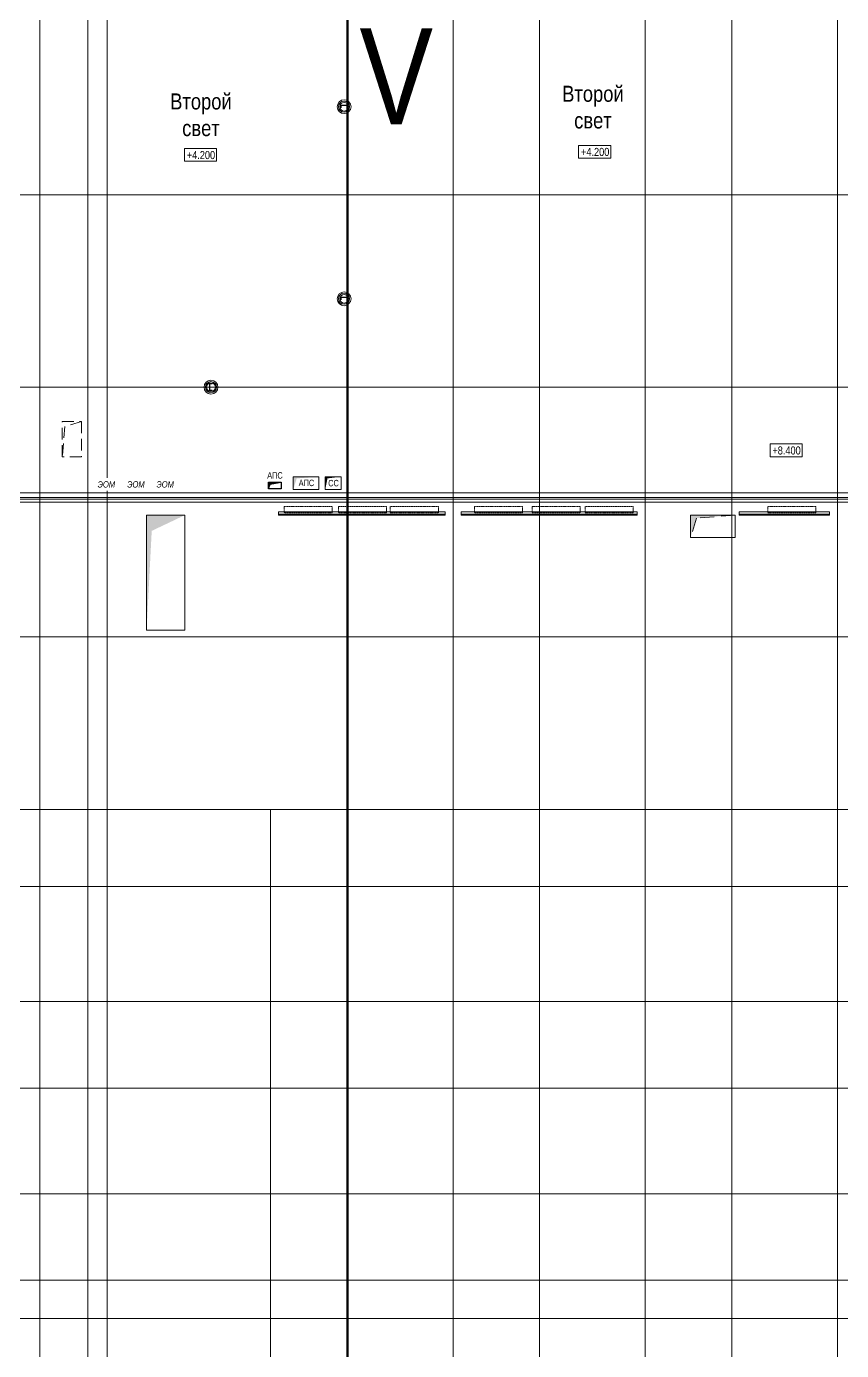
# Model space of a CAD drawing. Header units: millimetres. Extents: x -65509 to 912790, y 446 to 713294.
# Drawn here: x 172505 to 197948, y 631762 to 673125 of the extents above; entities that cross this region are included whole.
import ezdxf
from ezdxf.enums import TextEntityAlignment as Align

# ---------------------------------------------------------------- set-up
doc = ezdxf.new("R2010")
doc.units = ezdxf.units.MM
for name, pattern in [('CENTER2', [28.575, 19.05, -3.175, 3.175, -3.175]), ('HIDDEN', [9.525, 6.35, -3.175]), ('HIDDEN2', [4.7625, 3.175, -1.5875])]:
    doc.linetypes.add(name, pattern=pattern)
for name, color, linetype, lineweight in [('_Оборудование СС', 250, 'Continuous', 25), ('АР_Мебель', 250, 'Continuous', 5), ('АР_Отметка', 250, 'Continuous', 13), ('ДШ_КР', 250, 'Continuous', 35), ('Зашивки ГКЛ на всю высоту', 250, 'Continuous', 25), ('КМ_Фахверки', 250, 'Continuous', 25), ('ОВ_Классы', 250, 'Continuous', 0), ('ОВ_Шахты', 250, 'Continuous', 5), ('РД_Оси_100', 250, 'Continuous', 0), ('СС_Отверстия', 250, 'Continuous', 9), ('ЭОМ_отверстия', 250, 'Continuous', 5)]:
    doc.layers.add(name, color=color, linetype=linetype, lineweight=lineweight)
doc.layers.add('АИ_Стены_расчет', color=2, linetype='Continuous')
doc.layers.add('АР_Делит', color=250, linetype='Continuous', lineweight=0, plot=False)
doc.layers.add('АР_Отопительные приборы', color=1, linetype='HIDDEN2', lineweight=0, true_color=0xff0000)
doc.styles.add('Arial_Narrow_08', font='ARIALN.TTF', dxfattribs={"width": 0.8})
doc.styles.add('ISOCPEUR_I_4', font='isocpeui.ttf', dxfattribs={"width": 0.9, "height": 350})
doc.styles.add('style1', font='ARIALN.TTF')

# ---------------------------------------------------------------- blocks, each defined once
blk = doc.blocks.new('СОШ_2200_АР_ОСИ_М100_28.05.24')
at = {"layer": 'РД_Оси_100', "linetype": 'CENTER2'}
for p, q in [((63600, -6155), (63600, 139938.679)), ((65100, -6155), (65100, 139938.679)), ((73200, -6155), (73200, 139938.679)), ((79200, -6155), (79200, 139938.679)), ((85200, -6155), (85200, 139938.679)), ((88500, -6155), (88500, 139938.679)), ((-5954.958, 110100), (119910, 110100)), ((35037.55, 110100), (119910, 110100)), ((-5954.958, 104100), (119910, 104100)), ((-5954.958, 96300), (119910, 96300)), ((-5954.958, 90900), (119910, 90900)), ((70800, -6155), (70800, 90900)), ((-5954.958, 88500), (119910, 88500)), ((-5954.958, 84900), (119910, 84900)), ((119910, 82200), (-5954.958, 82200)), ((-5954.958, 78900), (119910, 78900)), ((119910, 76200), (-5954.958, 76200)), ((-5954.958, 75000), (119910, 75000))]:
    blk.add_line(p, q, dxfattribs=at)
for points in [[(65700, -6155), (65700, 139938.679)], [(76500, 139938.679), (76500, -6155)], [(82500, 139938.679), (82500, -6155)], [(119910, 100950), (119410, 100800), (-5454.958, 100800), (-5954.958, 100950)], [(119910, 100350), (119410, 100500), (-5454.958, 100500), (-5954.958, 100350)]]:
    blk.add_lwpolyline(points, dxfattribs=at)
blk = doc.blocks.new('Отметка_план')
at = {"color": 7}
blk.add_lwpolyline([(0, 0), (10, 0), (10, 4), (0, 4)], close=True, dxfattribs=at)
at = {"style": 'Arial_Narrow_08', "width": 0.8}
blk.add_attdef('OTMG', text='', height=2.5, dxfattribs=at).set_placement((9.06, 0.7), align=Align.RIGHT)
blk = doc.blocks.new('otv')
at = {"linetype": 'Continuous'}
blk.add_lwpolyline([(0, -1), (0, 0), (1, 0), (1, -1)], close=True, dxfattribs=at)
blk.add_solid([(0, -1), (0, 0), (0.135, -0.137), (1, 0)], dxfattribs=at)
blk = doc.blocks.new('otv пунктир')
at = {"linetype": 'HIDDEN', "ltscale": 0.07}
blk.add_lwpolyline([(0, 0), (0, 1), (1, 1), (1, 0)], close=True, dxfattribs=at)
blk.add_lwpolyline([(0, 1), (0.135, 0.137), (1, 0)], dxfattribs=at)
blk = doc.blocks.new('Ф_пеноблок 200')
at = {"layer": 'АР_Делит', "color": 1}
for radius in [216, 173, 136]:
    blk.add_circle((103, -42), radius, dxfattribs=at)
at = {"layer": 'КМ_Фахверки'}
blk.add_lwpolyline([(0, -75), (0, 0), (200, 0), (200, -75)], dxfattribs=at)
blk = doc.blocks.new('sreg')
at = {"layer": 'АИ_Стены_расчет', "lineweight": 30, "true_color": 0xeb00eb}
h = blk.add_hatch(color=6, dxfattribs=at)
h.dxf.hatch_style = 1
h.paths.add_polyline_path([(187370, 78695), (187370, 78495), (187431, 78634), (187770, 78695)])
at = {"layer": 'АИ_Стены_расчет', "color": 6, "lineweight": 30, "true_color": 0xeb00eb}
blk.add_lwpolyline([(187770, 78695), (187770, 78495), (187370, 78495), (187370, 78695)], close=True, dxfattribs=at)
blk.add_lwpolyline([(187370, 78495), (187431, 78634), (187770, 78695)], dxfattribs=at)
blk = doc.blocks.new('Bottom_R_1500')
at = {"layer": 'АР_Отопительные приборы'}
blk.add_lwpolyline([(-750, -100), (750, -100), (750, 100), (-750, 100)], close=True, dxfattribs=at)

msp = doc.modelspace()

# ---------------------------------------------------------------- linework, layer by layer
at = {"color": 1, "lineweight": 53}
msp.add_lwpolyline([(182522.589, 696899.443), (182522.589, 627820.066)], dxfattribs=at)
at = {"layer": 'АР_Мебель'}
msp.add_line((193465.599, 658260.764), (191733.819, 658260.764), dxfattribs=at)
at = {"layer": 'ДШ_КР', "lineweight": 0}
msp.add_lwpolyline([(146722.589, 658410.764), (224277.589, 658410.764), (224277.589, 658360.764), (146722.589, 658360.764)], close=True, dxfattribs=at)
at = {"layer": 'Зашивки ГКЛ на всю высоту', "color": 82, "linetype": 'Continuous', "lineweight": 0, "true_color": 0x21d605}
for p, q in [((185572.586, 657960.92), (180372.586, 657960.764)), ((180372.589, 657860.764), (180372.586, 657960.764)), ((185572.588, 657885.92), (180372.588, 657885.764)), ((180372.588, 657885.764), (185572.588, 657885.92)), ((185572.589, 657873.42), (180372.589, 657873.264)), ((180372.589, 657873.264), (185572.589, 657873.42)), ((180372.589, 657860.764), (185572.589, 657860.92)), ((185572.589, 657860.92), (185572.586, 657960.92)), ((191572.586, 657960.92), (186072.586, 657960.764)), ((186072.589, 657860.764), (186072.586, 657960.764)), ((191572.588, 657885.92), (186072.588, 657885.764)), ((186072.588, 657885.764), (191572.588, 657885.92)), ((191572.589, 657873.42), (186072.589, 657873.264)), ((186072.589, 657873.264), (191572.589, 657873.42)), ((186072.589, 657860.764), (191572.589, 657860.92)), ((191572.589, 657860.92), (191572.586, 657960.92)), ((194752.592, 657860.764), (194752.592, 657960.764)), ((197572.589, 657960.764), (194752.592, 657960.764)), ((197572.589, 657885.764), (194752.592, 657885.764)), ((194752.592, 657885.764), (197572.589, 657885.764)), ((197572.589, 657873.264), (194752.592, 657873.264)), ((194752.592, 657873.264), (197572.589, 657873.264)), ((194752.592, 657860.764), (197572.589, 657860.764)), ((197572.589, 657860.764), (197572.589, 657960.764))]:
    msp.add_line(p, q, dxfattribs=at)

# ---------------------------------------------------------------- block references
at = {"layer": '_Оборудование СС', "color": 3}
msp.add_blockref('sreg', (-7314.604, 580190.398), dxfattribs=at)
at = {"layer": 'АР_Отметка'}
ref = msp.add_blockref('Отметка_план', (177435.831, 668913.004), dxfattribs=dict(at, xscale=100, yscale=100, zscale=100))
ref.add_attrib('OTMG', '+4.200', dxfattribs={"layer": '0', "color": 0, "height": 250, "style": 'style1'}).set_placement((178393.249, 669232.821), align=Align.TOP_RIGHT)
ref = msp.add_blockref('Отметка_план', (189742.341, 669010.962), dxfattribs=dict(at, xscale=100, yscale=100, zscale=100))
ref.add_attrib('OTMG', '+4.200', dxfattribs={"layer": '0', "color": 0, "height": 250, "style": 'style1'}).set_placement((190699.759, 669330.779), align=Align.TOP_RIGHT)
ref = msp.add_blockref('Отметка_план', (195716.797, 659684.696), dxfattribs=dict(at, xscale=100, yscale=100, zscale=100))
ref.add_attrib('OTMG', '+8.400', dxfattribs={"layer": '0', "color": 0, "height": 250, "style": 'style1'}).set_placement((196674.215, 660004.513), align=Align.TOP_RIGHT)
at = {"layer": 'АР_Отопительные приборы', "rotation": 180}
for p in [(181300.835, 658030.766), (182990.985, 658030.766), (184612.748, 658030.766), (187236.923, 658030.767), (189044.31, 658030.767), (190695.383, 658030.767), (196397.935, 658030.767)]:
    msp.add_blockref('Bottom_R_1500', p, dxfattribs=at)
at = {"layer": 'КМ_Фахверки', "xscale": -1}
for p in [(182522.585, 670660.764), (182522.585, 664660.764)]:
    msp.add_blockref('Ф_пеноблок 200', p, dxfattribs=at)
at = {"layer": 'КМ_Фахверки', "xscale": -1, "rotation": 90}
msp.add_blockref('Ф_пеноблок 200', (178222.593, 661960.764), dxfattribs=at)
at = {"layer": 'ОВ_Классы', "rotation": 270}
for p, xscale, yscale in [((173622.585, 660781.06), 1100, 600), ((193232.592, 657860.764), 700, 1400)]:
    msp.add_blockref('otv пунктир', p, dxfattribs=dict(at, xscale=xscale, yscale=yscale))
at = {"layer": 'ОВ_Шахты', "color": 1, "xscale": 1200, "yscale": 3600}
msp.add_blockref('otv', (176252.589, 657860.764), dxfattribs=at)
at = {"layer": 'ОВ_Шахты', "xscale": 1400, "yscale": 700}
msp.add_blockref('otv', (193232.589, 657860.764), dxfattribs=at)
at = {"layer": 'РД_Оси_100'}
msp.add_blockref('СОШ_2200_АР_ОСИ_М100_28.05.24', (109322.589, 557760.764), dxfattribs=at)
at = {"layer": 'СС_Отверстия', "yscale": 399.9999999999999}
for p, xscale in [((180832.585, 659060.765), 799.9999999999999), ((181832.585, 659060.765), 499.9999999999999)]:
    msp.add_blockref('otv', p, dxfattribs=dict(at, xscale=xscale))

# ---------------------------------------------------------------- texts
at = {"layer": 'АР_Делит', "color": 6, "insert": (184048.276, 671562.723), "char_height": 3000, "width": 2700, "attachment_point": 5, "style": 'style1'}
msp.add_mtext('V', dxfattribs=at)
at = {"layer": 'АР_Отметка', "char_height": 500, "width": 1999.94, "attachment_point": 5, "style": 'style1'}
for insert in [(177951.014, 670362.184), (190188.044, 670602.081)]:
    msp.add_mtext('Второй свет', dxfattribs=dict(at, insert=insert))
at = {"layer": 'СС_Отверстия', "char_height": 200, "width": 590.00022, "attachment_point": 5, "style": 'style1'}
for s, insert in [('АПС', (180261.837, 659099.881)), ('АПС', (181243.924, 658864.842)), ('CС', (182089.891, 658858.212))]:
    msp.add_mtext(s, dxfattribs=dict(at, insert=insert))

# ---------------------------------------------------------------- next in the draw order: texts
at = {"layer": 'ЭОМ_отверстия', "color": 1, "insert": (174727.44, 658919.44), "char_height": 198, "attachment_point": 1, "style": 'ISOCPEUR_I_4', "bg_fill": 2}
msp.add_mtext('{\\fArial Narrow|b0|i1|c204|p34;\\W1;\\C256;ЭОМ}', dxfattribs=at)

# ---------------------------------------------------------------- next in the draw order: texts
at = {"layer": 'ЭОМ_отверстия', "color": 1, "insert": (175651.05, 658919.44), "char_height": 198, "attachment_point": 1, "style": 'ISOCPEUR_I_4', "bg_fill": 2}
msp.add_mtext('{\\fArial Narrow|b0|i1|c204|p34;\\W1;\\C256;ЭОМ}', dxfattribs=at)

# ---------------------------------------------------------------- next in the draw order: texts
at = {"layer": 'ЭОМ_отверстия', "color": 1, "insert": (176563.202, 658919.44), "char_height": 198, "attachment_point": 1, "style": 'ISOCPEUR_I_4', "bg_fill": 2}
msp.add_mtext('{\\fArial Narrow|b0|i1|c204|p34;\\W1;\\C256;ЭОМ}', dxfattribs=at)

doc.saveas('drawing.dxf')
